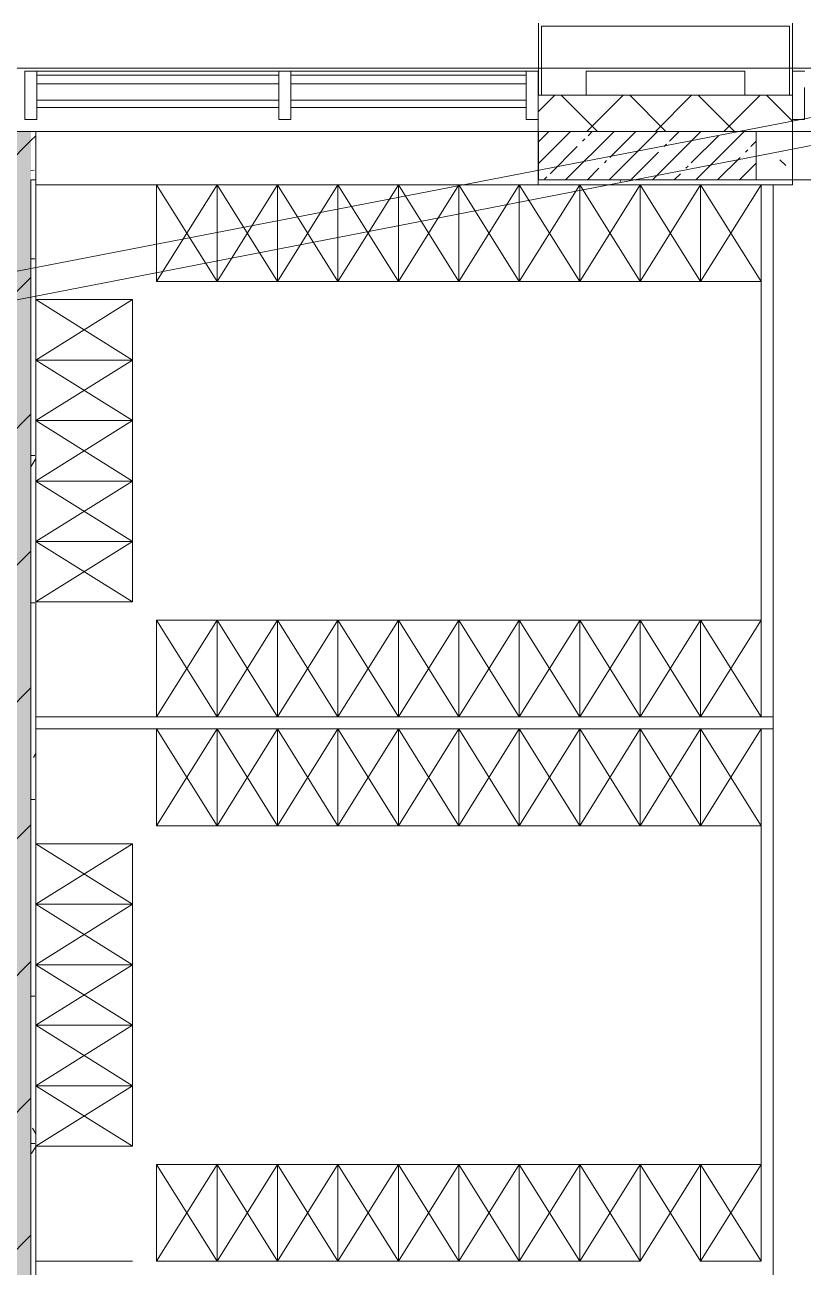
# Model space of a CAD drawing. Header units: millimetres. Extents: x -500089 to 1469082, y -290736 to 166440.
# Drawn here: x 1159429 to 1162648, y -57215 to -52079 of the extents above; entities that cross this region are included whole.
import ezdxf

# ---------------------------------------------------------------- set-up
doc = ezdxf.new("R2010")
doc.units = ezdxf.units.MM
for name, color, linetype, lineweight in [('Витраж', 7, 'Continuous', 0), ('Линии', 7, 'Continuous', 0), ('Несущие колонны', 7, 'Continuous', 0), ('Панели витража', 7, 'Continuous', 0), ('Перекрытие', 7, 'Continuous', 0), ('Стены наружные', 7, 'Continuous', 0), ('Стены несущие', 7, 'Continuous', 0), ('Стены отделка', 7, 'Continuous', 0), ('Стены штриховка', 7, 'Continuous', 0), ('экспертиза ДУ пояснения', 6, 'Continuous', 0)]:
    doc.layers.add(name, color=color, linetype=linetype, lineweight=lineweight)
pattern_1 = [(0, (1111853.59, -73570.49), (812.8, 203.2), [67.056, -542.544, 67.056, -542.544, -3251.2]), (0, (1111853.59, -73570.49), (812.8, 203.2), [-1219.2, 67.056, -1152.144, 67.056, -542.544, -1422.4]), (0, (1111853.59, -73570.49), (812.8, 203.2), [-3048, 67.056, -339.344, 67.056, -948.944]), (120, (1112158.39, -73468.89), (-582.37636, 602.30545), [67.056, -542.544, 67.056, -542.544, -3251.2]), (120, (1112158.39, -73468.89), (-582.37636, 602.30545), [-1219.2, 67.056, -1152.144, 67.056, -542.544, -1422.4]), (120, (1112158.39, -73468.89), (-582.37636, 602.30545), [-3048, 67.056, -339.344, 67.056, -948.944]), (240, (1112259.99, -73062.49), (-230.42364, -805.50545), [67.056, -542.544, 67.056, -542.544, -3251.2]), (240, (1112259.99, -73062.49), (-230.42364, -805.50545), [-1219.2, 67.056, -1152.144, 67.056, -542.544, -1422.4]), (240, (1112259.99, -73062.49), (-230.42364, -805.50545), [-3048, 67.056, -339.344, 67.056, -948.944])]
pattern_2 = [(45, (1111853.6, -73570.5), (-282.8427, 282.8427), [])]
pattern_3 = [(50, (1111853.6, -73570.5), (728.7365, -63.756), [76.2, -838.2]), (355, (1111853.6, -73570.5), (-140.972, 764.228), [60.96, -670.56]), (100.451, (1111914.3, -73575.8), (587.77, 700.467), [64.76, -712.36]), (46.184, (1111853.6, -73367.3), (1084.316, -168.171), [114.3, -1257.3]), (96.636, (1111943.9, -73381.3), (949.61, 989.71), [97.14, -1068.54]), (351.184, (1111853.6, -73367.3), (949.62, 989.701), [91.44, -1005.84]), (21, (1111955.2, -73418.1), (606.458, -409.0606), [76.2, -838.2]), (326, (1111955.2, -73418.1), (247.208, 736.753), [60.96, -670.56]), (71.451, (1112005.7, -73452.2), (853.668, 327.6855), [64.76, -712.36]), (37.5, (1111853.59, -73570.5), (12.3547, 338.2201), [33.528, -628.904, 33.528, -647.192, -673.1]), (37.5, (1111853.59, -73570.5), (12.3547, 338.2201), [-1343.152, 33.528, -639.572]), (7.5, (1111853.6, -73570.5), (267.2789, 400.7221), [33.528, -354.584, 33.528, -613.664, -256.54]), (7.5, (1111853.6, -73570.5), (267.2789, 400.7221), [-1035.304, 33.528, -223.012]), (327.5, (1111627.02, -73570.5), (542.3633, -22.9153), [33.528, -220.472, 33.528, -758.952, -1051.56]), (327.5, (1111627.02, -73570.5), (542.3633, -22.9153), [-1046.48, 33.528, -1018.032]), (317.5, (1111525.4, -73570.5), (592.517, 101.707), [33.528, -296.672, 33.528, -492.76, -746.76]), (317.5, (1111525.4, -73570.5), (592.517, 101.707), [-856.488, 33.528, -713.232])]

# ---------------------------------------------------------------- blocks, each defined once
blk = doc.blocks.new('АР_СОШ_Верзилово_Фасады_rvt-2-З Этаж 01')
at = {"layer": 'Стены отделка', "lineweight": 9}
for p, q in [((49698.8, 21497.5), (49698.8, 21485)), ((49698.8, 21485), (49698.8, 21300)), ((50750, 21485), (50750, 21497.5)), ((50750, 21300), (50750, 21485)), ((49698.8, 21300), (49698.8, 21200)), ((49896.3, 21300), (50552.5, 21300)), ((49896.3, 21200), (49896.3, 21300)), ((50552.5, 21300), (50552.5, 21200)), ((50750, 21200), (50750, 21300)), ((49698.8, 21200), (49711.3, 21200)), ((49711.3, 21200), (49896.3, 21200)), ((50552.5, 21200), (50737.5, 21200)), ((50737.5, 21200), (50750, 21200))]:
    blk.add_line(p, q, dxfattribs=at)
at = {"layer": 'Стены штриховка'}
for p, q in [((50737.5, 21485), (49711.3, 21485)), ((49711.3, 21300), (49711.3, 21485)), ((50737.5, 21485), (50737.5, 21300)), ((49711.3, 21300), (49711.3, 21200)), ((50737.5, 21200), (50737.5, 21300))]:
    blk.add_line(p, q, dxfattribs=at)
blk = doc.blocks.new('ADSK_КолоннаЖБ_Прямоугольная - 200x900 мм-V304-З Этаж 01')
at = {"layer": 'Несущие колонны'}
h = blk.add_hatch(dxfattribs=at)
h.set_pattern_fill('FP_91', color=256, style=0, pattern_type=2)
h.set_pattern_definition([(45, (-50150, -20950), (-89.80256, 89.80256), []), (45, (-50060.2, -20950), (-89.80256, 89.80256), [158.75, -31.75, 13.411, -18.339])])
h.paths.add_polyline_path([(-450, -100), (450, -100), (450, 100), (-450, 100), (-450, -99.8)], flags=0)
at = {"layer": 'Несущие колонны', "lineweight": 18}
for p, q in [((-450, -100), (-450, 100)), ((-450, 100), (450, 100)), ((450, 100), (-450, 100)), ((-450, 100), (-450, -100)), ((450, 100), (450, -100)), ((450, -100), (450, 100)), ((450, -100), (-450, -100)), ((-450, -100), (450, -100))]:
    blk.add_line(p, q, dxfattribs=at)
blk = doc.blocks.new('Прямоугольный импост - 50х200 мм Серый-V396-З Этаж 01')
at = {"layer": 'Витраж', "lineweight": 18}
for p, q in [((-50, 165), (0, 165)), ((-50, -35), (-50, 165)), ((0, 165), (0, -35)), ((0, -35), (-50, -35))]:
    blk.add_line(p, q, dxfattribs=at)
blk = doc.blocks.new('Прямоугольный импост - 50х200 мм Серый-V395-З Этаж 01')
at = {"layer": 'Витраж', "lineweight": 18}
for p, q in [((-25, 165), (25, 165)), ((-25, -35), (-25, 165)), ((25, 165), (25, -35)), ((25, -35), (-25, -35))]:
    blk.add_line(p, q, dxfattribs=at)
blk = doc.blocks.new('Прямоугольный импост - 50х120 мм Серый-4343446-З Этаж 01')
at = {"layer": 'Витраж'}
for p, q in [((49648.75, 21300), (48675, 21300)), ((49648.75, 21180), (48675, 21180))]:
    blk.add_line(p, q, dxfattribs=at)
blk = doc.blocks.new('Системная панель - ASVP_Cтеклопакет Двухкамерный_36 мм-4343448-З Этаж 01')
at = {"layer": 'Панели витража', "lineweight": 18}
for p, q in [((486.9, 18), (-486.9, 18)), ((-486.9, 18), (-486.9, -18)), ((486.9, -18), (486.9, 18)), ((-486.9, -18), (486.9, -18))]:
    blk.add_line(p, q, dxfattribs=at)
blk = doc.blocks.new('Прямоугольный импост - 50х200 мм Серый-4001241-З Этаж 01')
at = {"layer": 'Витраж', "lineweight": 18}
for p, q in [((0, 165), (-50, 165)), ((-50, 165), (-50, 32.5)), ((0, -35), (0, 165)), ((-50, -32.5), (-50, -35)), ((-50, -35), (0, -35))]:
    blk.add_line(p, q, dxfattribs=at)
blk = doc.blocks.new('Системная панель - ASVP_Cтеклопакет Двухкамерный_36 мм-4343493-З Этаж 01')
at = {"layer": 'Панели витража', "lineweight": 18}
for p, q in [((500, 18), (-500, 18)), ((-500, 18), (-500, -18)), ((500, -18), (500, 18)), ((-500, -18), (500, -18))]:
    blk.add_line(p, q, dxfattribs=at)
blk = doc.blocks.new('Прямоугольный импост - 50х120 мм Серый-4186783-З Этаж 01')
at = {"layer": 'Витраж'}
for p, q in [((48625, 21300), (47625, 21300)), ((48625, 21180), (47625, 21180))]:
    blk.add_line(p, q, dxfattribs=at)

msp = doc.modelspace()

# ---------------------------------------------------------------- hatches: boundary and pattern name
at = {"layer": 'Стены штриховка'}
h = msp.add_hatch(dxfattribs=at)
h.set_pattern_fill('FP_32', color=256, style=0, pattern_type=2)
h.set_pattern_definition([(45, (1111853.59, -73570.49), (-141.42136, 141.42136), []), (135, (1111853.59, -73570.49), (-141.42136, -141.42136), [])])
h.paths.add_polyline_path([(1112403.585, -52520.488), (1121153.585, -52520.488), (1121153.585, -52370.488), (1112403.585, -52370.488), (1112403.585, -52516.592)], flags=0)
h.paths.add_polyline_path([(1166803.966, -52520.488), (1167353.585, -52520.488), (1167353.585, -52370.488), (1166353.585, -52370.488), (1166353.585, -52520.488), (1166703.585, -52520.488)], flags=0)
h.paths.add_polyline_path([(1131253.585, -52520.488), (1131253.585, -52370.488), (1130353.585, -52370.488), (1130353.585, -52520.488), (1131103.585, -52520.488)], flags=0)
h.paths.add_polyline_path([(1134603.585, -52520.488), (1138353.585, -52520.488), (1138353.585, -52370.488), (1134603.585, -52370.488), (1134603.585, -52514.606)], flags=0)
h.paths.add_polyline_path([(1165753.585, -52520.488), (1165753.585, -52370.488), (1165253.585, -52370.488), (1165253.585, -52520.488), (1165691.992, -52520.488)], flags=0)
h.paths.add_polyline_path([(1148253.585, -52520.488), (1151753.585, -52520.488), (1151753.585, -52370.488), (1148253.585, -52370.488), (1148253.585, -52420.488)], flags=0)
h.paths.add_polyline_path([(1164653.585, -52520.488), (1164653.585, -52370.488), (1164153.585, -52370.488), (1164153.585, -52520.488), (1164580.018, -52520.488)], flags=0)
h.paths.add_polyline_path([(1161552.335, -52520.488), (1162603.585, -52520.488), (1162603.585, -52370.488), (1161552.335, -52370.488), (1161552.335, -52420.488)], flags=0)
h = msp.add_hatch(dxfattribs=at)
h.set_pattern_fill('FP_201', color=256, style=0, pattern_type=2)
h.set_pattern_definition(pattern_2)
h.paths.add_polyline_path([(1159453.585, -71670.488), (1159453.585, -70600.488), (1159353.585, -70600.488), (1159353.585, -71670.488)], flags=0)
h.paths.add_polyline_path([(1159403.585, -69500.488), (1159453.585, -69500.488), (1159453.585, -68680.488), (1159353.585, -68680.488), (1159353.585, -69500.488)], flags=0)
h.paths.add_polyline_path([(1159453.585, -67680.488), (1159453.585, -63890.488), (1159353.585, -63890.488), (1159353.585, -67680.488), (1159403.585, -67680.488)], flags=0)
h.paths.add_polyline_path([(1159353.585, -62440.488), (1159453.585, -62440.488), (1159453.585, -52520.488), (1159353.585, -52520.488), (1159353.585, -61324.19)], flags=0)
h = msp.add_hatch(dxfattribs=at)
h.set_pattern_fill('FP_31', color=256, style=0, pattern_type=2)
h.set_pattern_definition(pattern_3)
h.paths.add_polyline_path([(1159453.585, -71670.488), (1159453.585, -70600.488), (1159353.585, -70600.488), (1159353.585, -71670.488)], flags=0)
h.paths.add_polyline_path([(1159403.585, -69500.488), (1159453.585, -69500.488), (1159453.585, -68680.488), (1159353.585, -68680.488), (1159353.585, -69500.488)], flags=0)
h.paths.add_polyline_path([(1159453.585, -67680.488), (1159453.585, -63890.488), (1159353.585, -63890.488), (1159353.585, -67680.488), (1159403.585, -67680.488)], flags=0)
h.paths.add_polyline_path([(1159353.585, -62440.488), (1159453.585, -62440.488), (1159453.585, -52520.488), (1159353.585, -52520.488), (1159353.585, -61324.19)], flags=0)
h = msp.add_hatch(dxfattribs=at)
h.set_pattern_fill('FP_201', color=256, style=0, pattern_type=2)
h.set_pattern_definition(pattern_2)
h.paths.add_polyline_path([(1159473.585, -52720.488), (1159473.585, -52520.488), (1159453.585, -52520.488), (1159453.585, -52720.488)], flags=0)
h.paths.add_polyline_path([(1167553.585, -52720.488), (1167553.585, -52520.488), (1167303.585, -52520.488), (1167303.585, -52720.488), (1167513.585, -52720.488)], flags=0)
h.paths.add_polyline_path([(1165691.992, -52720.488), (1165753.585, -52720.488), (1165753.585, -52520.488), (1165253.585, -52520.488), (1165253.585, -52720.488)], flags=0)
h.paths.add_polyline_path([(1166353.585, -52720.488), (1166703.585, -52720.488), (1166703.585, -52520.488), (1166353.585, -52520.488), (1166353.585, -52691.721)], flags=0)
h.paths.add_polyline_path([(1164653.585, -52720.488), (1164653.585, -52520.488), (1164153.585, -52520.488), (1164153.585, -52720.488)], flags=0)
h.paths.add_polyline_path([(1162453.585, -52720.488), (1162603.585, -52720.488), (1162603.585, -52520.488), (1162453.585, -52520.488), (1162453.585, -52691.721)], flags=0)
h = msp.add_hatch(dxfattribs=at)
h.set_pattern_fill('FP_31', color=256, style=0, pattern_type=2)
h.set_pattern_definition(pattern_3)
h.paths.add_polyline_path([(1159473.585, -52720.488), (1159473.585, -52520.488), (1159453.585, -52520.488), (1159453.585, -52720.488)], flags=0)
h.paths.add_polyline_path([(1167553.585, -52720.488), (1167553.585, -52520.488), (1167303.585, -52520.488), (1167303.585, -52720.488), (1167513.585, -52720.488)], flags=0)
h.paths.add_polyline_path([(1165691.992, -52720.488), (1165753.585, -52720.488), (1165753.585, -52520.488), (1165253.585, -52520.488), (1165253.585, -52720.488)], flags=0)
h.paths.add_polyline_path([(1166353.585, -52720.488), (1166703.585, -52720.488), (1166703.585, -52520.488), (1166353.585, -52520.488), (1166353.585, -52691.721)], flags=0)
h.paths.add_polyline_path([(1164653.585, -52720.488), (1164653.585, -52520.488), (1164153.585, -52520.488), (1164153.585, -52720.488)], flags=0)
h.paths.add_polyline_path([(1162453.585, -52720.488), (1162603.585, -52720.488), (1162603.585, -52520.488), (1162453.585, -52520.488), (1162453.585, -52691.721)], flags=0)
h = msp.add_hatch(dxfattribs=at)
h.set_pattern_fill('FP_174', color=256, style=0, pattern_type=2)
h.set_pattern_definition(pattern_1)
h.paths.add_polyline_path([(1159473.585, -71650.488), (1159473.585, -70600.488), (1159453.585, -70600.488), (1159453.585, -71650.488)], flags=0)
h.paths.add_polyline_path([(1159473.585, -69500.488), (1159473.585, -69430.488), (1159453.585, -69430.488), (1159453.585, -69500.488)], flags=0)
h.paths.add_polyline_path([(1159453.585, -69330.488), (1159473.585, -69330.488), (1159473.585, -68680.488), (1159453.585, -68680.488), (1159453.585, -69310.488)], flags=0)
h.paths.add_polyline_path([(1159473.585, -67680.488), (1159473.585, -67660.488), (1159453.585, -67660.488), (1159453.585, -67680.488)], flags=0)
h.paths.add_polyline_path([(1159473.585, -67560.488), (1159473.585, -66120.488), (1159453.585, -66120.488), (1159453.585, -67560.488)], flags=0)
h.paths.add_polyline_path([(1159453.585, -66020.488), (1159473.585, -66020.488), (1159473.585, -64070.488), (1159453.585, -64070.488), (1159453.585, -64201.68)], flags=0)
h.paths.add_polyline_path([(1159453.585, -63970.488), (1159473.585, -63970.488), (1159473.585, -63890.488), (1159453.585, -63890.488), (1159453.585, -63950.488)], flags=0)
h.paths.add_polyline_path([(1159453.585, -62440.488), (1159473.585, -62440.488), (1159473.585, -52720.488), (1159453.585, -52720.488), (1159453.585, -61324.19)], flags=0)
h = msp.add_hatch(dxfattribs=at)
h.set_pattern_fill('FP_174', color=256, style=0, pattern_type=2)
h.set_pattern_definition(pattern_1)
h.paths.add_polyline_path([(1161552.335, -52740.488), (1162603.585, -52740.488), (1162603.585, -52720.488), (1161552.335, -52720.488)], flags=0)
h.paths.add_polyline_path([(1164653.585, -52740.488), (1164653.585, -52720.488), (1164153.585, -52720.488), (1164153.585, -52740.488)], flags=0)
h.paths.add_polyline_path([(1166353.585, -52740.488), (1167353.585, -52740.488), (1167353.585, -52720.488), (1166353.585, -52720.488)], flags=0)
h.paths.add_polyline_path([(1165253.585, -52740.488), (1165753.585, -52740.488), (1165753.585, -52720.488), (1165253.585, -52720.488)], flags=0)
h.paths.add_polyline_path([(1167569.516, -52740.488), (1167573.585, -52740.488), (1167573.585, -52720.488), (1167553.585, -52720.488), (1167553.585, -52740.488), (1167558.697, -52740.488)], flags=0)

# ---------------------------------------------------------------- linework, layer by layer
at = {"layer": 'Линии'}
for p, q in [((1151803.585, -52257.988), (1167089.585, -52257.988)), ((1159973.585, -53140.488), (1159973.585, -52740.488)), ((1160223.585, -52740.488), (1159973.585, -53140.488)), ((1159973.585, -52740.488), (1160223.585, -53140.488)), ((1160223.585, -53140.488), (1160223.585, -52740.488)), ((1160473.585, -52740.488), (1160223.585, -53140.488)), ((1160223.585, -52740.488), (1160473.585, -53140.488)), ((1160473.585, -53140.488), (1160473.585, -52740.488)), ((1160723.585, -52740.488), (1160473.585, -53140.488)), ((1160473.585, -52740.488), (1160723.585, -53140.488)), ((1160723.585, -53140.488), (1160723.585, -52740.488)), ((1160973.585, -52740.488), (1160723.585, -53140.488)), ((1160723.585, -52740.488), (1160973.585, -53140.488)), ((1160973.585, -53140.488), (1160973.585, -52740.488)), ((1161223.585, -52740.488), (1160973.585, -53140.488)), ((1160973.585, -52740.488), (1161223.585, -53140.488)), ((1161223.585, -53140.488), (1161223.585, -52740.488)), ((1161473.585, -52740.488), (1161223.585, -53140.488)), ((1161223.585, -52740.488), (1161473.585, -53140.488)), ((1161473.585, -53140.488), (1161473.585, -52740.488)), ((1161723.585, -52740.488), (1161473.585, -53140.488)), ((1161473.585, -52740.488), (1161723.585, -53140.488)), ((1161723.585, -53140.488), (1161723.585, -52740.488)), ((1161973.585, -52740.488), (1161723.585, -53140.488)), ((1161723.585, -52740.488), (1161973.585, -53140.488)), ((1161973.585, -52740.488), (1161973.585, -53140.488)), ((1162223.585, -52740.488), (1161973.585, -53140.488)), ((1161973.585, -52740.488), (1162223.585, -53140.488)), ((1162223.585, -53140.488), (1162223.585, -52740.488)), ((1162473.585, -52740.488), (1162223.585, -53140.488)), ((1162223.585, -52740.488), (1162473.585, -53140.488)), ((1162473.585, -52740.488), (1162473.585, -53140.488)), ((1162523.585, -52740.488), (1162523.585, -54990.488)), ((1160223.585, -53140.488), (1159973.585, -53140.488)), ((1160473.585, -53140.488), (1160223.585, -53140.488)), ((1160723.585, -53140.488), (1160473.585, -53140.488)), ((1160973.585, -53140.488), (1160723.585, -53140.488)), ((1161223.585, -53140.488), (1160973.585, -53140.488)), ((1161473.585, -53140.488), (1161223.585, -53140.488)), ((1161723.585, -53140.488), (1161473.585, -53140.488)), ((1161973.585, -53140.488), (1161723.585, -53140.488)), ((1162223.585, -53140.488), (1161973.585, -53140.488)), ((1162473.585, -53140.488), (1162223.585, -53140.488)), ((1162473.585, -53140.488), (1162473.585, -54890.488)), ((1159473.585, -53215.488), (1159873.585, -53215.488)), ((1159473.585, -53215.488), (1159873.585, -53465.488)), ((1159473.585, -53465.488), (1159873.585, -53215.488)), ((1159873.585, -53215.488), (1159873.585, -53465.488)), ((1159473.585, -53465.488), (1159873.585, -53465.488)), ((1159473.585, -53465.488), (1159873.585, -53715.488)), ((1159473.585, -53715.488), (1159873.585, -53465.488)), ((1159873.585, -53465.488), (1159873.585, -53715.488)), ((1159473.585, -53715.488), (1159873.585, -53715.488)), ((1159473.585, -53715.488), (1159873.585, -53965.488)), ((1159473.585, -53965.488), (1159873.585, -53715.488)), ((1159873.585, -53715.488), (1159873.585, -53965.488)), ((1159873.585, -53965.488), (1159473.585, -53965.488)), ((1159473.585, -53965.488), (1159873.585, -54215.488)), ((1159473.585, -54215.488), (1159873.585, -53965.488)), ((1159873.585, -53965.488), (1159873.585, -54215.488)), ((1159873.585, -54215.488), (1159473.585, -54215.488)), ((1159473.585, -54215.488), (1159873.585, -54465.488)), ((1159473.585, -54465.488), (1159873.585, -54215.488)), ((1159873.585, -54215.488), (1159873.585, -54465.488)), ((1159873.585, -54465.488), (1159473.585, -54465.488)), ((1159973.585, -54940.488), (1159973.585, -54540.488)), ((1159973.585, -54540.488), (1160223.585, -54540.488)), ((1160223.585, -54540.488), (1159973.585, -54940.488)), ((1159973.585, -54540.488), (1160223.585, -54940.488)), ((1160223.585, -54940.488), (1160223.585, -54540.488)), ((1160223.585, -54540.488), (1160473.585, -54540.488)), ((1160473.585, -54540.488), (1160223.585, -54940.488)), ((1160223.585, -54540.488), (1160473.585, -54940.488)), ((1160473.585, -54940.488), (1160473.585, -54540.488)), ((1160473.585, -54540.488), (1160723.585, -54540.488)), ((1160723.585, -54540.488), (1160473.585, -54940.488)), ((1160473.585, -54540.488), (1160723.585, -54940.488)), ((1160723.585, -54940.488), (1160723.585, -54540.488)), ((1160723.585, -54540.488), (1160973.585, -54540.488)), ((1160973.585, -54540.488), (1160723.585, -54940.488)), ((1160723.585, -54540.488), (1160973.585, -54940.488)), ((1160973.585, -54940.488), (1160973.585, -54540.488)), ((1160973.585, -54540.488), (1161223.585, -54540.488)), ((1161223.585, -54540.488), (1160973.585, -54940.488)), ((1160973.585, -54540.488), (1161223.585, -54940.488)), ((1161223.585, -54940.488), (1161223.585, -54540.488)), ((1161223.585, -54540.488), (1161473.585, -54540.488)), ((1161473.585, -54540.488), (1161223.585, -54940.488)), ((1161223.585, -54540.488), (1161473.585, -54940.488)), ((1161473.585, -54940.488), (1161473.585, -54540.488)), ((1161473.585, -54540.488), (1161723.585, -54540.488)), ((1161723.585, -54540.488), (1161473.585, -54940.488)), ((1161473.585, -54540.488), (1161723.585, -54940.488)), ((1161723.585, -54940.488), (1161723.585, -54540.488)), ((1161723.585, -54540.488), (1161973.585, -54540.488)), ((1161973.585, -54540.488), (1161723.585, -54940.488)), ((1161723.585, -54540.488), (1161973.585, -54940.488)), ((1161973.585, -54540.488), (1161973.585, -54940.488)), ((1161973.585, -54540.488), (1162223.585, -54540.488)), ((1162223.585, -54540.488), (1161973.585, -54940.488)), ((1161973.585, -54540.488), (1162223.585, -54940.488)), ((1162223.585, -54940.488), (1162223.585, -54540.488)), ((1162223.585, -54540.488), (1162473.585, -54540.488)), ((1162473.585, -54540.488), (1162223.585, -54940.488)), ((1162223.585, -54540.488), (1162473.585, -54940.488)), ((1162473.585, -54540.488), (1162473.585, -54940.488)), ((1159873.585, -54940.488), (1159473.585, -54940.488)), ((1159473.585, -54940.488), (1162523.585, -54940.488)), ((1160223.585, -54940.488), (1159973.585, -54940.488)), ((1160473.585, -54940.488), (1160223.585, -54940.488)), ((1160723.585, -54940.488), (1160473.585, -54940.488)), ((1160973.585, -54940.488), (1160723.585, -54940.488)), ((1161223.585, -54940.488), (1160973.585, -54940.488)), ((1161473.585, -54940.488), (1161223.585, -54940.488)), ((1161723.585, -54940.488), (1161473.585, -54940.488)), ((1161973.585, -54940.488), (1161723.585, -54940.488)), ((1162223.585, -54940.488), (1161973.585, -54940.488)), ((1162473.585, -54940.488), (1162223.585, -54940.488)), ((1162523.585, -54940.488), (1162523.585, -57240.488)), ((1162523.585, -54990.488), (1159473.585, -54990.488)), ((1159973.585, -55390.488), (1159973.585, -54990.488)), ((1160223.585, -54990.488), (1159973.585, -55390.488)), ((1159973.585, -54990.488), (1160223.585, -55390.488)), ((1160223.585, -55390.488), (1160223.585, -54990.488)), ((1160473.585, -54990.488), (1160223.585, -55390.488)), ((1160223.585, -54990.488), (1160473.585, -55390.488)), ((1160473.585, -55390.488), (1160473.585, -54990.488)), ((1160723.585, -54990.488), (1160473.585, -55390.488)), ((1160473.585, -54990.488), (1160723.585, -55390.488)), ((1160723.585, -55390.488), (1160723.585, -54990.488)), ((1160973.585, -54990.488), (1160723.585, -55390.488)), ((1160723.585, -54990.488), (1160973.585, -55390.488)), ((1160973.585, -55390.488), (1160973.585, -54990.488)), ((1161223.585, -54990.488), (1160973.585, -55390.488)), ((1160973.585, -54990.488), (1161223.585, -55390.488)), ((1161223.585, -55390.488), (1161223.585, -54990.488)), ((1161473.585, -54990.488), (1161223.585, -55390.488)), ((1161223.585, -54990.488), (1161473.585, -55390.488)), ((1161473.585, -55390.488), (1161473.585, -54990.488)), ((1161723.585, -54990.488), (1161473.585, -55390.488)), ((1161473.585, -54990.488), (1161723.585, -55390.488)), ((1161723.585, -55390.488), (1161723.585, -54990.488)), ((1161973.585, -54990.488), (1161723.585, -55390.488)), ((1161723.585, -54990.488), (1161973.585, -55390.488)), ((1161973.585, -54990.488), (1161973.585, -55390.488)), ((1162223.585, -54990.488), (1161973.585, -55390.488)), ((1161973.585, -54990.488), (1162223.585, -55390.488)), ((1162223.585, -55390.488), (1162223.585, -54990.488)), ((1162473.585, -54990.488), (1162223.585, -55390.488)), ((1162223.585, -54990.488), (1162473.585, -55390.488)), ((1162473.585, -54990.488), (1162473.585, -55390.488)), ((1160223.585, -55390.488), (1159973.585, -55390.488)), ((1160473.585, -55390.488), (1160223.585, -55390.488)), ((1160723.585, -55390.488), (1160473.585, -55390.488)), ((1160973.585, -55390.488), (1160723.585, -55390.488)), ((1161223.585, -55390.488), (1160973.585, -55390.488)), ((1161473.585, -55390.488), (1161223.585, -55390.488)), ((1161723.585, -55390.488), (1161473.585, -55390.488)), ((1161973.585, -55390.488), (1161723.585, -55390.488)), ((1162223.585, -55390.488), (1161973.585, -55390.488)), ((1162473.585, -55390.488), (1162223.585, -55390.488)), ((1162473.585, -55390.488), (1162473.585, -57140.488)), ((1159473.585, -55465.488), (1159873.585, -55465.488)), ((1159473.585, -55465.488), (1159873.585, -55715.488)), ((1159473.585, -55715.488), (1159873.585, -55465.488)), ((1159873.585, -55465.488), (1159873.585, -55715.488)), ((1159473.585, -55715.488), (1159873.585, -55715.488)), ((1159473.585, -55715.488), (1159873.585, -55965.488)), ((1159473.585, -55965.488), (1159873.585, -55715.488)), ((1159873.585, -55715.488), (1159873.585, -55965.488)), ((1159473.585, -55965.488), (1159873.585, -55965.488)), ((1159473.585, -55965.488), (1159873.585, -56215.488)), ((1159473.585, -56215.488), (1159873.585, -55965.488)), ((1159873.585, -55965.488), (1159873.585, -56215.488)), ((1159873.585, -56215.488), (1159473.585, -56215.488)), ((1159473.585, -56215.488), (1159873.585, -56465.488)), ((1159473.585, -56465.488), (1159873.585, -56215.488)), ((1159873.585, -56215.488), (1159873.585, -56465.488)), ((1159873.585, -56465.488), (1159473.585, -56465.488)), ((1159473.585, -56465.488), (1159873.585, -56715.488)), ((1159473.585, -56715.488), (1159873.585, -56465.488)), ((1159873.585, -56465.488), (1159873.585, -56715.488)), ((1159873.585, -56715.488), (1159473.585, -56715.488)), ((1159973.585, -57190.488), (1159973.585, -56790.488)), ((1159973.585, -56790.488), (1160223.585, -56790.488)), ((1160223.585, -56790.488), (1159973.585, -57190.488)), ((1159973.585, -56790.488), (1160223.585, -57190.488)), ((1160223.585, -57190.488), (1160223.585, -56790.488)), ((1160223.585, -56790.488), (1160473.585, -56790.488)), ((1160473.585, -56790.488), (1160223.585, -57190.488)), ((1160223.585, -56790.488), (1160473.585, -57190.488)), ((1160473.585, -57190.488), (1160473.585, -56790.488)), ((1160473.585, -56790.488), (1160723.585, -56790.488)), ((1160723.585, -56790.488), (1160473.585, -57190.488)), ((1160473.585, -56790.488), (1160723.585, -57190.488)), ((1160723.585, -57190.488), (1160723.585, -56790.488)), ((1160723.585, -56790.488), (1160973.585, -56790.488)), ((1160973.585, -56790.488), (1160723.585, -57190.488)), ((1160723.585, -56790.488), (1160973.585, -57190.488)), ((1160973.585, -57190.488), (1160973.585, -56790.488)), ((1160973.585, -56790.488), (1161223.585, -56790.488)), ((1161223.585, -56790.488), (1160973.585, -57190.488)), ((1160973.585, -56790.488), (1161223.585, -57190.488)), ((1161223.585, -57190.488), (1161223.585, -56790.488)), ((1161223.585, -56790.488), (1161473.585, -56790.488)), ((1161473.585, -56790.488), (1161223.585, -57190.488)), ((1161223.585, -56790.488), (1161473.585, -57190.488)), ((1161473.585, -57190.488), (1161473.585, -56790.488)), ((1161473.585, -56790.488), (1161723.585, -56790.488)), ((1161723.585, -56790.488), (1161473.585, -57190.488)), ((1161473.585, -56790.488), (1161723.585, -57190.488)), ((1161723.585, -57190.488), (1161723.585, -56790.488)), ((1161723.585, -56790.488), (1161973.585, -56790.488)), ((1161973.585, -56790.488), (1161723.585, -57190.488)), ((1161723.585, -56790.488), (1161973.585, -57190.488)), ((1161973.585, -56790.488), (1161973.585, -57190.488)), ((1161973.585, -56790.488), (1162223.585, -56790.488)), ((1162223.585, -56790.488), (1161973.585, -57190.488)), ((1161973.585, -56790.488), (1162223.585, -57190.488)), ((1162223.585, -57190.488), (1162223.585, -56790.488)), ((1162223.585, -56790.488), (1162473.585, -56790.488)), ((1162473.585, -56790.488), (1162223.585, -57190.488)), ((1162223.585, -56790.488), (1162473.585, -57190.488)), ((1162473.585, -56790.488), (1162473.585, -57190.488)), ((1159873.585, -57190.488), (1159473.585, -57190.488)), ((1160223.585, -57190.488), (1159973.585, -57190.488)), ((1160473.585, -57190.488), (1160223.585, -57190.488)), ((1160723.585, -57190.488), (1160473.585, -57190.488)), ((1160973.585, -57190.488), (1160723.585, -57190.488)), ((1161223.585, -57190.488), (1160973.585, -57190.488)), ((1161473.585, -57190.488), (1161223.585, -57190.488)), ((1161723.585, -57190.488), (1161473.585, -57190.488)), ((1161973.585, -57190.488), (1161723.585, -57190.488)), ((1162473.585, -57190.488), (1162223.585, -57190.488)), ((1162523.585, -57190.488), (1162523.585, -59490.488))]:
    msp.add_line(p, q, dxfattribs=at)
at = {"layer": 'Перекрытие'}
msp.add_line((1164153.585, -52720.488), (1162603.585, -52720.488), dxfattribs=at)
at = {"layer": 'Стены наружные'}
for p, q in [((1159478.585, -52420.488), (1160478.585, -52420.488)), ((1160528.585, -52420.488), (1161502.335, -52420.488)), ((1161552.335, -52520.488), (1159473.585, -52520.488)), ((1159473.585, -52520.488), (1161552.335, -52520.488)), ((1164153.585, -52520.488), (1162603.585, -52520.488)), ((1161552.335, -52740.488), (1159473.585, -52740.488))]:
    msp.add_line(p, q, dxfattribs=at)
at = {"layer": 'Стены несущие'}
for p, q in [((1159453.585, -52520.488), (1159353.585, -52520.488)), ((1161552.335, -52520.488), (1161552.335, -52720.488)), ((1162453.585, -52520.488), (1162603.585, -52520.488)), ((1162603.585, -52520.488), (1162453.585, -52520.488)), ((1162603.585, -52720.488), (1162603.585, -52520.488)), ((1159453.585, -62440.488), (1159453.585, -52720.488)), ((1159473.585, -52720.488), (1159453.585, -52720.488)), ((1162603.585, -52720.488), (1162453.585, -52720.488))]:
    msp.add_line(p, q, dxfattribs=at)
at = {"layer": 'Стены отделка'}
for p, q in [((1162603.585, -52370.488), (1161552.335, -52370.488)), ((1161552.335, -52370.488), (1161552.335, -52520.488)), ((1162603.585, -52520.488), (1162603.585, -52370.488)), ((1159473.585, -52520.488), (1159453.585, -52520.488)), ((1159473.585, -62440.488), (1159473.585, -52520.488)), ((1161552.335, -52720.488), (1161552.335, -52740.488)), ((1161552.335, -52740.488), (1162603.585, -52740.488)), ((1162603.585, -52740.488), (1162603.585, -52720.488))]:
    msp.add_line(p, q, dxfattribs=at)
at = {"layer": 'экспертиза ДУ пояснения'}
for p, q in [((1141545.255, -56548.635), (1326068.788, -20876.663)), ((1326068.788, -20876.663), (1142469.058, -56500.551))]:
    msp.add_line(p, q, dxfattribs=at)

# ---------------------------------------------------------------- block references
msp.add_blockref('АР_СОШ_Верзилово_Фасады_rvt-2-З Этаж 01', (1111853.585, -73570.488))
at = {"layer": 'Витраж', "extrusion": (0, 0, -1), "rotation": 180}
for name, p in [('Прямоугольный импост - 50х200 мм Серый-V395-З Этаж 01', (-1159453.585, -52305.488)), ('Прямоугольный импост - 50х200 мм Серый-V395-З Этаж 01', (-1160503.585, -52305.488)), ('Прямоугольный импост - 50х200 мм Серый-V396-З Этаж 01', (-1161552.335, -52305.488))]:
    msp.add_blockref(name, p, dxfattribs=at)
at = {"layer": 'Витраж'}
for name in ['Прямоугольный импост - 50х120 мм Серый-4186783-З Этаж 01', 'Прямоугольный импост - 50х120 мм Серый-4343446-З Этаж 01']:
    msp.add_blockref(name, (1111853.585, -73570.488), dxfattribs=at)
at = {"layer": 'Витраж', "rotation": 180}
msp.add_blockref('Прямоугольный импост - 50х200 мм Серый-4001241-З Этаж 01', (1162603.585, -52305.488), dxfattribs=at)
at = {"layer": 'Несущие колонны'}
msp.add_blockref('ADSK_КолоннаЖБ_Прямоугольная - 200x900 мм-V304-З Этаж 01', (1162003.585, -52620.488), dxfattribs=at)
at = {"layer": 'Панели витража'}
for name, p in [('Системная панель - ASVP_Cтеклопакет Двухкамерный_36 мм-4343493-З Этаж 01', (1159978.585, -52305.488)), ('Системная панель - ASVP_Cтеклопакет Двухкамерный_36 мм-4343448-З Этаж 01', (1161015.46, -52305.488))]:
    msp.add_blockref(name, p, dxfattribs=at)

doc.saveas('drawing.dxf')
